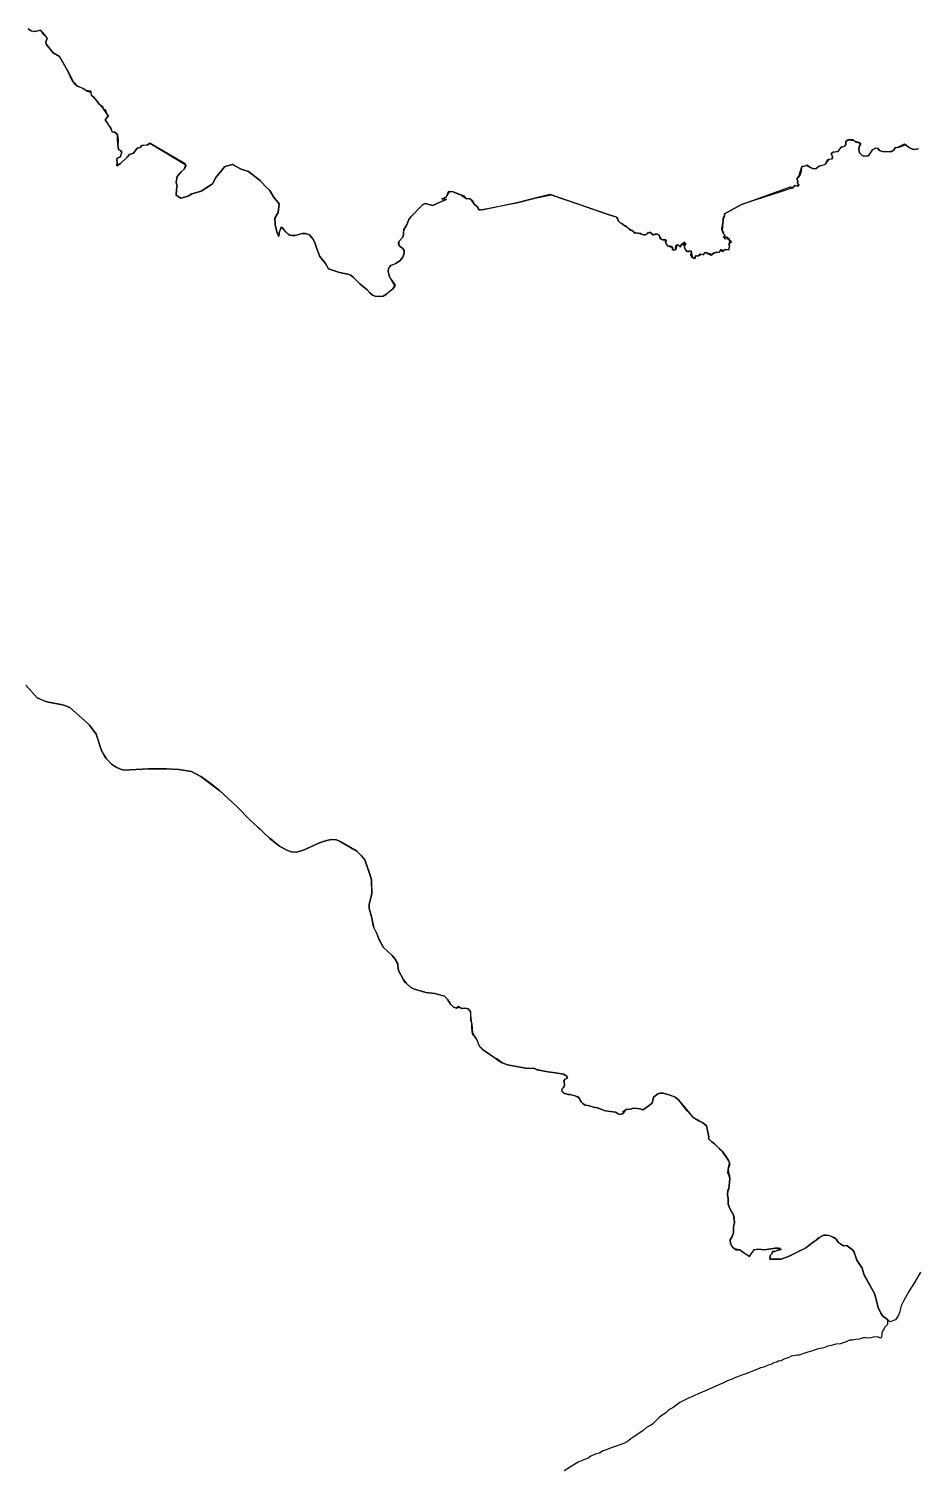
# Model space of a CAD drawing. Extents: x -74 to -34.8, y -33.8 to 5.3.
# Drawn here: x -37.33 to -36.361, y -10.662 to -9.091 of the extents above; entities that cross this region are included whole.
import ezdxf

# ---------------------------------------------------------------- set-up
doc = ezdxf.new("R2010")
doc.units = 0
doc.header["$LTSCALE"] = 2
doc.layers.add('UFEBRASIL', color=7, linetype='Continuous')

msp = doc.modelspace()

# ---------------------------------------------------------------- linework, layer by layer
at = {"layer": 'UFEBRASIL'}
for points in [[(-36.3602, -9.2216), (-36.3657, -9.2226), (-36.3709, -9.2204), (-36.3759, -9.2167), (-36.3823, -9.22), (-36.3858, -9.2206), (-36.3874, -9.2236), (-36.3917, -9.2251), (-36.3996, -9.2245), (-36.4029, -9.2234), (-36.4044, -9.221), (-36.4079, -9.2213), (-36.4102, -9.223), (-36.4113, -9.2242), (-36.4153, -9.2297), (-36.4198, -9.2296), (-36.4221, -9.2286), (-36.4244, -9.226), (-36.4252, -9.2218), (-36.4247, -9.2185), (-36.4233, -9.2157), (-36.4248, -9.2149), (-36.4296, -9.2136), (-36.4318, -9.2121), (-36.437, -9.2121), (-36.4394, -9.2136), (-36.4395, -9.2169), (-36.4412, -9.2191), (-36.4446, -9.2201), (-36.4487, -9.225), (-36.4543, -9.2257), (-36.4553, -9.2275), (-36.4538, -9.23), (-36.4549, -9.2329), (-36.4595, -9.2338), (-36.4625, -9.2393), (-36.4685, -9.2407), (-36.4714, -9.2432), (-36.4748, -9.2434), (-36.4772, -9.2426), (-36.4788, -9.2421), (-36.4823, -9.2398), (-36.4846, -9.2405), (-36.4879, -9.2416), (-36.4883, -9.2456), (-36.4891, -9.2505), (-36.4915, -9.2524), (-36.4927, -9.2542), (-36.4916, -9.2569), (-36.492, -9.259), (-36.4913, -9.2624), (-36.4949, -9.2619), (-36.4956, -9.2623), (-36.4987, -9.2649), (-36.4996, -9.2646), (-36.4996, -9.2652), (-36.5018, -9.2659), (-36.5049, -9.2669), (-36.5532, -9.2826), (-36.5718, -9.2926), (-36.5718, -9.2952), (-36.573, -9.2975), (-36.573, -9.2995), (-36.5737, -9.3023), (-36.5742, -9.3108), (-36.5732, -9.312), (-36.5729, -9.3145), (-36.5714, -9.316), (-36.5719, -9.32), (-36.5668, -9.3195), (-36.5668, -9.3217), (-36.564, -9.3235), (-36.5669, -9.3258), (-36.5666, -9.3283), (-36.5675, -9.3321), (-36.571, -9.3316), (-36.5739, -9.3336), (-36.5751, -9.332), (-36.5761, -9.3319), (-36.5777, -9.3346), (-36.5827, -9.3356), (-36.5849, -9.3371), (-36.5863, -9.3381), (-36.5931, -9.3348), (-36.594, -9.3354), (-36.5951, -9.3375), (-36.5984, -9.3368), (-36.6009, -9.3388), (-36.6036, -9.3389), (-36.6036, -9.3415), (-36.6066, -9.3407), (-36.6083, -9.3378), (-36.6077, -9.3335), (-36.6105, -9.3332), (-36.6128, -9.3339), (-36.6147, -9.331), (-36.6157, -9.3271), (-36.615, -9.3237), (-36.6193, -9.3266), (-36.6196, -9.3288), (-36.6234, -9.3266), (-36.625, -9.3278), (-36.6258, -9.3323), (-36.6285, -9.3318), (-36.6287, -9.3283), (-36.6337, -9.3277), (-36.6346, -9.3269), (-36.6359, -9.3231), (-36.6355, -9.3208), (-36.6393, -9.321), (-36.6418, -9.3198), (-36.6426, -9.3161), (-36.6461, -9.3144), (-36.6497, -9.3154), (-36.6524, -9.3128), (-36.6551, -9.3136), (-36.6575, -9.3156), (-36.6605, -9.3157), (-36.6631, -9.3141), (-36.6659, -9.3139), (-36.6683, -9.3135), (-36.6717, -9.312), (-36.6738, -9.3103), (-36.6758, -9.309), (-36.6791, -9.3062), (-36.6815, -9.305), (-36.6838, -9.3032), (-36.6856, -9.3023), (-36.6874, -9.3008), (-36.6881, -9.2986), (-36.6894, -9.2964), (-36.6997, -9.293), (-36.7618, -9.2715), (-36.7741, -9.2746), (-36.7968, -9.2804), (-36.836, -9.2886), (-36.8402, -9.2876), (-36.8408, -9.2852), (-36.8442, -9.2823), (-36.8484, -9.2767), (-36.8504, -9.2759), (-36.8532, -9.2762), (-36.8577, -9.2734), (-36.8584, -9.2727), (-36.8658, -9.2698), (-36.8675, -9.2685), (-36.873, -9.2687), (-36.8751, -9.2743), (-36.8798, -9.2764), (-36.8748, -9.277), (-36.8797, -9.2788), (-36.8898, -9.2836), (-36.8979, -9.2812), (-36.9008, -9.2829), (-36.9137, -9.2961), (-36.9158, -9.299), (-36.9181, -9.3048), (-36.9218, -9.3113), (-36.9216, -9.3148), (-36.9223, -9.3182), (-36.9268, -9.3229), (-36.9268, -9.3272), (-36.925, -9.3288), (-36.9228, -9.33), (-36.9209, -9.3325), (-36.921, -9.3355), (-36.9223, -9.3398), (-36.9253, -9.3436), (-36.93, -9.347), (-36.9366, -9.3499), (-36.9379, -9.3528), (-36.9384, -9.3557), (-36.9368, -9.3612), (-36.9311, -9.3716), (-36.9333, -9.3744), (-36.9403, -9.3803), (-36.944, -9.3823), (-36.9465, -9.383), (-36.9524, -9.3825), (-36.9555, -9.3813), (-36.9585, -9.3787), (-36.9613, -9.3756), (-36.9693, -9.369), (-36.9762, -9.3621), (-36.9791, -9.3595), (-36.9824, -9.3583), (-36.9913, -9.3565), (-37.0034, -9.3526), (-37.0068, -9.3468), (-37.0128, -9.3393), (-37.0167, -9.3299), (-37.0184, -9.3239), (-37.0206, -9.3199), (-37.0243, -9.3157), (-37.0285, -9.314), (-37.0323, -9.3141), (-37.0398, -9.3162), (-37.0434, -9.3163), (-37.0455, -9.3159), (-37.0475, -9.3149), (-37.0508, -9.3116), (-37.0545, -9.3071), (-37.0553, -9.3074), (-37.0573, -9.3129), (-37.0576, -9.3175), (-37.0594, -9.3132), (-37.0608, -9.308), (-37.0617, -9.3042), (-37.0619, -9.2974), (-37.0583, -9.2913), (-37.0572, -9.2818), (-37.0633, -9.2741), (-37.0673, -9.2672), (-37.0726, -9.2625), (-37.0781, -9.2563), (-37.0809, -9.254), (-37.0907, -9.2464), (-37.0986, -9.2441), (-37.1063, -9.2398), (-37.1082, -9.2387), (-37.1165, -9.2409), (-37.1263, -9.253), (-37.1299, -9.2601), (-37.1424, -9.2681), (-37.1526, -9.2707), (-37.1565, -9.2734), (-37.1643, -9.2757), (-37.1694, -9.2724), (-37.1691, -9.2656), (-37.1686, -9.263), (-37.1697, -9.258), (-37.1683, -9.2518), (-37.1642, -9.2469), (-37.1608, -9.244), (-37.1589, -9.2391), (-37.1599, -9.2382), (-37.1983, -9.2155), (-37.2023, -9.2179), (-37.2075, -9.2183), (-37.2089, -9.2202), (-37.2122, -9.2211), (-37.2162, -9.2263), (-37.2203, -9.228), (-37.2228, -9.2309), (-37.2304, -9.2376), (-37.2343, -9.2402), (-37.234, -9.2369), (-37.2344, -9.2341), (-37.2339, -9.2321), (-37.2304, -9.2304), (-37.2288, -9.2255), (-37.2304, -9.2236), (-37.2324, -9.2223), (-37.233, -9.2175), (-37.2336, -9.2109), (-37.2336, -9.2066), (-37.2348, -9.2045), (-37.2368, -9.2037), (-37.2392, -9.2033), (-37.2406, -9.1985), (-37.243, -9.1964), (-37.2446, -9.1932), (-37.2468, -9.1904), (-37.2452, -9.1876), (-37.2432, -9.186), (-37.2452, -9.1837), (-37.2486, -9.1782), (-37.2493, -9.1764), (-37.253, -9.1734), (-37.2553, -9.1703), (-37.2598, -9.1652), (-37.262, -9.1637), (-37.2622, -9.1593), (-37.2626, -9.1589), (-37.2682, -9.1582), (-37.271, -9.1558), (-37.2778, -9.1533), (-37.2789, -9.1511), (-37.2823, -9.1488), (-37.2879, -9.1363), (-37.2966, -9.1209), (-37.3037, -9.1169), (-37.3111, -9.1075), (-37.3115, -9.105), (-37.3107, -9.1026), (-37.3107, -9.1004), (-37.3148, -9.095), (-37.3155, -9.0943), (-37.3175, -9.0924), (-37.3239, -9.094), (-37.3277, -9.0932), (-37.3308, -9.0908)], [(-37.3308, -9.0908), (-37.3277, -9.0932), (-37.3221, -9.0933), (-37.3175, -9.0924), (-37.3144, -9.0968), (-37.3107, -9.1004), (-37.3107, -9.1026), (-37.3115, -9.105), (-37.3111, -9.1075), (-37.3037, -9.1169), (-37.2966, -9.1209), (-37.2879, -9.1363), (-37.2809, -9.1503), (-37.2789, -9.152), (-37.2763, -9.1535), (-37.271, -9.1558), (-37.2666, -9.159), (-37.2624, -9.16), (-37.2626, -9.161), (-37.262, -9.1637), (-37.2598, -9.1652), (-37.2553, -9.1703), (-37.253, -9.1734), (-37.2486, -9.1782), (-37.2471, -9.179), (-37.2452, -9.1837), (-37.2432, -9.186), (-37.2452, -9.1876), (-37.2468, -9.1904), (-37.2446, -9.1932), (-37.243, -9.1964), (-37.2409, -9.1998), (-37.2392, -9.2033), (-37.2368, -9.2037), (-37.2348, -9.2045), (-37.2336, -9.2066), (-37.2326, -9.2119), (-37.233, -9.2175), (-37.2324, -9.2223), (-37.2304, -9.2236), (-37.2288, -9.2255), (-37.231, -9.231), (-37.2339, -9.2321), (-37.2344, -9.2341), (-37.234, -9.2369), (-37.2343, -9.2402), (-37.2304, -9.2376), (-37.2228, -9.2309), (-37.2203, -9.228), (-37.2162, -9.2263), (-37.2122, -9.2211), (-37.2089, -9.2202), (-37.2065, -9.2177), (-37.2006, -9.2174), (-37.1983, -9.2155), (-37.1589, -9.2391), (-37.1586, -9.2401), (-37.1608, -9.244), (-37.1642, -9.2469), (-37.1683, -9.2518), (-37.1697, -9.258), (-37.1686, -9.263), (-37.1691, -9.2657), (-37.1694, -9.2724), (-37.1643, -9.2757), (-37.1565, -9.2734), (-37.151, -9.2703), (-37.1424, -9.2681), (-37.1299, -9.2601), (-37.1263, -9.253), (-37.1232, -9.2491), (-37.1165, -9.2409), (-37.1082, -9.2387), (-37.0986, -9.2441), (-37.0907, -9.2464), (-37.0809, -9.254), (-37.0781, -9.2563), (-37.0726, -9.2625), (-37.0673, -9.2672), (-37.0633, -9.2741), (-37.0572, -9.2818), (-37.0583, -9.2913), (-37.0619, -9.2974), (-37.0617, -9.3042), (-37.0608, -9.308), (-37.0594, -9.3132), (-37.0576, -9.3175), (-37.0573, -9.3129), (-37.0545, -9.3071), (-37.0531, -9.3083), (-37.0509, -9.3116), (-37.0475, -9.3149), (-37.0455, -9.3159), (-37.0434, -9.3163), (-37.0398, -9.3162), (-37.0323, -9.3141), (-37.0285, -9.314), (-37.0243, -9.3157), (-37.0206, -9.3199), (-37.0184, -9.3239), (-37.0167, -9.3299), (-37.0128, -9.3393), (-37.0068, -9.3468), (-37.0034, -9.3526), (-36.9913, -9.3565), (-36.9824, -9.3583), (-36.9791, -9.3595), (-36.9762, -9.3621), (-36.9693, -9.369), (-36.9613, -9.3756), (-36.9585, -9.3787), (-36.9555, -9.3813), (-36.9524, -9.3825), (-36.9465, -9.383), (-36.944, -9.3823), (-36.9403, -9.3803), (-36.9369, -9.3774), (-36.9333, -9.3744), (-36.9304, -9.37), (-36.9368, -9.3612), (-36.9384, -9.3557), (-36.9379, -9.3528), (-36.9351, -9.3487), (-36.93, -9.347), (-36.9253, -9.3436), (-36.9223, -9.3398), (-36.921, -9.3355), (-36.9209, -9.3325), (-36.9228, -9.33), (-36.925, -9.3288), (-36.9273, -9.3254), (-36.9268, -9.3229), (-36.9223, -9.3182), (-36.9216, -9.3148), (-36.9214, -9.3096), (-36.9181, -9.3048), (-36.9158, -9.299), (-36.9137, -9.2961), (-36.9008, -9.2829), (-36.8979, -9.2812), (-36.8898, -9.2836), (-36.8841, -9.2809), (-36.8797, -9.2788), (-36.8748, -9.277), (-36.8798, -9.2764), (-36.8751, -9.2743), (-36.8713, -9.2681), (-36.8675, -9.2685), (-36.8644, -9.2698), (-36.8568, -9.2728), (-36.856, -9.2729), (-36.8532, -9.2762), (-36.8504, -9.2759), (-36.8468, -9.2777), (-36.8442, -9.2823), (-36.8408, -9.2852), (-36.8397, -9.2882), (-36.8379, -9.2884), (-36.7968, -9.2804), (-36.7768, -9.2753), (-36.7608, -9.2718), (-36.7297, -9.2826), (-36.6997, -9.293), (-36.6892, -9.2964), (-36.6881, -9.2986), (-36.6874, -9.3008), (-36.6856, -9.3023), (-36.6838, -9.3032), (-36.6815, -9.305), (-36.6777, -9.3071), (-36.6745, -9.3104), (-36.6722, -9.3104), (-36.6704, -9.3132), (-36.6683, -9.3135), (-36.6659, -9.3139), (-36.6618, -9.3148), (-36.6589, -9.3161), (-36.6561, -9.3146), (-36.6546, -9.3127), (-36.6511, -9.314), (-36.6497, -9.3154), (-36.6488, -9.3156), (-36.6447, -9.3144), (-36.6419, -9.3176), (-36.6406, -9.3204), (-36.6393, -9.321), (-36.6348, -9.3213), (-36.6359, -9.3231), (-36.6337, -9.3277), (-36.6319, -9.3283), (-36.6283, -9.3292), (-36.6279, -9.3323), (-36.6245, -9.3317), (-36.6234, -9.3266), (-36.6224, -9.3266), (-36.6196, -9.3288), (-36.6179, -9.326), (-36.6137, -9.3248), (-36.6156, -9.329), (-36.6148, -9.331), (-36.6118, -9.334), (-36.6086, -9.3329), (-36.6076, -9.3347), (-36.607, -9.3394), (-36.6059, -9.3411), (-36.6036, -9.3415), (-36.6036, -9.3389), (-36.6031, -9.3382), (-36.6009, -9.3388), (-36.5966, -9.3368), (-36.5946, -9.3373), (-36.5931, -9.3348), (-36.5915, -9.3347), (-36.5849, -9.3371), (-36.5846, -9.3356), (-36.5816, -9.3346), (-36.5777, -9.3346), (-36.5751, -9.332), (-36.5739, -9.3336), (-36.571, -9.3316), (-36.5675, -9.3321), (-36.5666, -9.3314), (-36.5658, -9.3271), (-36.5669, -9.3252), (-36.5643, -9.3222), (-36.5674, -9.321), (-36.5682, -9.3183), (-36.5727, -9.3186), (-36.5714, -9.316), (-36.5729, -9.3145), (-36.5742, -9.3108), (-36.5745, -9.3095), (-36.5737, -9.3023), (-36.573, -9.2995), (-36.573, -9.2975), (-36.5718, -9.2952), (-36.5718, -9.2926), (-36.5532, -9.2826), (-36.5008, -9.2637), (-36.5004, -9.2628), (-36.4974, -9.2645), (-36.4949, -9.2619), (-36.4913, -9.2624), (-36.4904, -9.2612), (-36.492, -9.259), (-36.4916, -9.2569), (-36.4927, -9.2542), (-36.4898, -9.2515), (-36.4898, -9.2489), (-36.4886, -9.2446), (-36.4872, -9.2402), (-36.4846, -9.2405), (-36.4816, -9.2392), (-36.4772, -9.2426), (-36.4748, -9.2434), (-36.4714, -9.2432), (-36.4704, -9.2419), (-36.4685, -9.2407), (-36.4617, -9.2384), (-36.4577, -9.2331), (-36.4537, -9.2324), (-36.4538, -9.23), (-36.4553, -9.2267), (-36.4528, -9.2251), (-36.4476, -9.2243), (-36.4446, -9.2201), (-36.4407, -9.2189), (-36.4395, -9.2169), (-36.4394, -9.2136), (-36.437, -9.2121), (-36.4303, -9.2127), (-36.4282, -9.2144), (-36.4233, -9.2157), (-36.4233, -9.2168), (-36.4247, -9.2185), (-36.4252, -9.2218), (-36.4244, -9.226), (-36.4221, -9.2286), (-36.4198, -9.2296), (-36.4139, -9.2285), (-36.4102, -9.223), (-36.4079, -9.2213), (-36.4069, -9.2207), (-36.4044, -9.221), (-36.4029, -9.2234), (-36.3996, -9.2245), (-36.39, -9.2249), (-36.3874, -9.2236), (-36.3858, -9.2206), (-36.3803, -9.2197), (-36.3741, -9.217), (-36.3697, -9.2211), (-36.3657, -9.2226), (-36.3602, -9.2216)], [(-36.3579, -10.4472), (-36.3644, -10.4584), (-36.3705, -10.4675), (-36.3766, -10.4787), (-36.379, -10.4838), (-36.3809, -10.4912), (-36.3819, -10.494), (-36.3854, -10.4993), (-36.3915, -10.5012), (-36.3939, -10.4989), (-36.3994, -10.4947), (-36.4012, -10.492), (-36.4042, -10.4856), (-36.4052, -10.4817), (-36.408, -10.4712), (-36.4193, -10.4505), (-36.4218, -10.4427), (-36.4273, -10.4339), (-36.4305, -10.4253), (-36.4322, -10.4229), (-36.4379, -10.4184), (-36.4417, -10.4185), (-36.4436, -10.418), (-36.4477, -10.4143), (-36.4507, -10.4102), (-36.4569, -10.4074), (-36.4607, -10.4066), (-36.4609, -10.4066), (-36.4635, -10.4067), (-36.4655, -10.4078), (-36.4687, -10.4097), (-36.4719, -10.4121), (-36.4751, -10.4145), (-36.4801, -10.4184), (-36.4839, -10.4212), (-36.4874, -10.4229), (-36.4896, -10.424), (-36.5012, -10.4297), (-36.51, -10.4328), (-36.5222, -10.4331), (-36.5221, -10.4288), (-36.5196, -10.4268), (-36.5193, -10.4247), (-36.5167, -10.4245), (-36.5105, -10.4214), (-36.5128, -10.4208), (-36.5166, -10.4209), (-36.5282, -10.4227), (-36.5348, -10.4222), (-36.5397, -10.4228), (-36.5428, -10.4268), (-36.5447, -10.43), (-36.5552, -10.4227), (-36.5609, -10.4218), (-36.5632, -10.4195), (-36.5653, -10.4158), (-36.5656, -10.4119), (-36.5633, -10.4084), (-36.562, -10.4044), (-36.5619, -10.3977), (-36.5608, -10.3934), (-36.5618, -10.3841), (-36.5644, -10.3801), (-36.5659, -10.3778), (-36.5679, -10.3729), (-36.5677, -10.3667), (-36.5685, -10.3626), (-36.5681, -10.3582), (-36.567, -10.3564), (-36.5667, -10.3535), (-36.5662, -10.3482), (-36.5658, -10.3453), (-36.5671, -10.3406), (-36.568, -10.3394), (-36.5676, -10.3349), (-36.5661, -10.3281), (-36.5673, -10.3254), (-36.5705, -10.3202), (-36.572, -10.3184), (-36.5741, -10.3152), (-36.5826, -10.3072), (-36.5856, -10.305), (-36.5889, -10.3018), (-36.5887, -10.2994), (-36.5912, -10.2874), (-36.5955, -10.2841), (-36.6064, -10.2781), (-36.6119, -10.2715), (-36.6219, -10.2592), (-36.6255, -10.2563), (-36.631, -10.254), (-36.6386, -10.2519), (-36.6423, -10.252), (-36.6445, -10.2525), (-36.649, -10.2562), (-36.6504, -10.2626), (-36.6577, -10.2683), (-36.6607, -10.2701), (-36.6638, -10.2691), (-36.6704, -10.2684), (-36.6747, -10.2695), (-36.6794, -10.2698), (-36.6817, -10.2735), (-36.6825, -10.2749), (-36.6851, -10.2753), (-36.6876, -10.2745), (-36.6904, -10.2727), (-36.702, -10.271), (-36.71, -10.268), (-36.7145, -10.2672), (-36.7215, -10.2653), (-36.7238, -10.2648), (-36.726, -10.2633), (-36.728, -10.2614), (-36.7286, -10.2603), (-36.7307, -10.2562), (-36.735, -10.2546), (-36.7374, -10.2539), (-36.7402, -10.2535), (-36.7433, -10.253), (-36.7469, -10.2517), (-36.7485, -10.2501), (-36.7492, -10.2476), (-36.748, -10.2463), (-36.7462, -10.2441), (-36.7463, -10.2416), (-36.7469, -10.2381), (-36.7455, -10.2365), (-36.7427, -10.2352), (-36.7437, -10.2332), (-36.7472, -10.231), (-36.7558, -10.2297), (-36.7643, -10.2285), (-36.7685, -10.2279), (-36.7769, -10.2259), (-36.7788, -10.2248), (-36.7886, -10.2246), (-36.8084, -10.2209), (-36.8143, -10.2189), (-36.8201, -10.2145), (-36.8223, -10.2135), (-36.8277, -10.2097), (-36.8308, -10.2075), (-36.8335, -10.2056), (-36.8367, -10.2029), (-36.8384, -10.2012), (-36.8402, -10.1971), (-36.8419, -10.1933), (-36.8449, -10.1887), (-36.8458, -10.1888), (-36.8469, -10.1855), (-36.8471, -10.1801), (-36.8473, -10.1763), (-36.848, -10.1701), (-36.8486, -10.1628), (-36.8513, -10.16), (-36.8544, -10.1591), (-36.8586, -10.1594), (-36.8617, -10.1575), (-36.8643, -10.159), (-36.8674, -10.1576), (-36.8705, -10.1548), (-36.8735, -10.1502), (-36.877, -10.1461), (-36.8876, -10.143), (-36.8973, -10.1419), (-36.9109, -10.1379), (-36.9142, -10.1363), (-36.9185, -10.1322), (-36.9197, -10.131), (-36.9216, -10.1283), (-36.927, -10.1181), (-36.9284, -10.1102), (-36.9306, -10.1058), (-36.934, -10.1017), (-36.9435, -10.0928), (-36.9479, -10.0852), (-36.9492, -10.0817), (-36.9508, -10.0775), (-36.9523, -10.0748), (-36.9544, -10.0706), (-36.9567, -10.0593), (-36.9591, -10.0505), (-36.9591, -10.046), (-36.9563, -10.0341), (-36.9564, -10.0192), (-36.9579, -10.0144), (-36.9591, -10.0112), (-36.964, -9.9975), (-36.9676, -9.9929), (-36.9726, -9.9879), (-36.9908, -9.9773), (-36.9949, -9.9754), (-37.0003, -9.9753), (-37.0055, -9.9762), (-37.0133, -9.9787), (-37.0299, -9.9863), (-37.0379, -9.9891), (-37.0442, -9.9887), (-37.0497, -9.9866), (-37.0568, -9.9825), (-37.0625, -9.9779), (-37.0652, -9.9757), (-37.0679, -9.9736), (-37.0807, -9.9613), (-37.089, -9.9539), (-37.1034, -9.939), (-37.122, -9.9219), (-37.1326, -9.9138), (-37.1425, -9.9063), (-37.153, -9.9009), (-37.1668, -9.8988), (-37.1799, -9.898), (-37.1953, -9.8981), (-37.2001, -9.8981), (-37.2266, -9.8995), (-37.2301, -9.8985), (-37.2355, -9.896), (-37.2399, -9.8931), (-37.2455, -9.887), (-37.2472, -9.8846), (-37.2489, -9.8822), (-37.2511, -9.8781), (-37.2569, -9.8603), (-37.2642, -9.8504), (-37.2662, -9.8484), (-37.2854, -9.831), (-37.292, -9.8288), (-37.2972, -9.8276), (-37.3087, -9.8255), (-37.3127, -9.8242), (-37.3211, -9.8205), (-37.3336, -9.8068)], [(-37.3336, -9.8068), (-37.3211, -9.8205), (-37.3117, -9.8245), (-37.3087, -9.8255), (-37.2955, -9.8279), (-37.292, -9.8288), (-37.2854, -9.831), (-37.2662, -9.8484), (-37.2642, -9.8504), (-37.2569, -9.8603), (-37.2511, -9.8781), (-37.2489, -9.8822), (-37.2455, -9.887), (-37.2399, -9.8931), (-37.2355, -9.896), (-37.2301, -9.8985), (-37.2266, -9.8995), (-37.2001, -9.8981), (-37.1953, -9.8981), (-37.1799, -9.898), (-37.1668, -9.8988), (-37.153, -9.9009), (-37.1425, -9.9063), (-37.122, -9.9219), (-37.1034, -9.939), (-37.089, -9.9539), (-37.0807, -9.9613), (-37.0791, -9.9628), (-37.0751, -9.9667), (-37.0679, -9.9736), (-37.0618, -9.9785), (-37.0568, -9.9825), (-37.0497, -9.9866), (-37.0442, -9.9887), (-37.0379, -9.9891), (-37.0299, -9.9863), (-37.0133, -9.9787), (-37.0055, -9.9762), (-37.0003, -9.9753), (-36.9949, -9.9754), (-36.9908, -9.9773), (-36.9726, -9.9879), (-36.9676, -9.9929), (-36.964, -9.9975), (-36.9585, -10.013), (-36.9575, -10.0155), (-36.9564, -10.0192), (-36.9564, -10.0237), (-36.9563, -10.0341), (-36.9591, -10.046), (-36.9591, -10.0505), (-36.9567, -10.0593), (-36.9539, -10.0716), (-36.9506, -10.078), (-36.9492, -10.0817), (-36.9471, -10.0865), (-36.9435, -10.0928), (-36.934, -10.1017), (-36.9306, -10.1058), (-36.9284, -10.1102), (-36.927, -10.1181), (-36.9216, -10.1283), (-36.9184, -10.1323), (-36.9174, -10.1332), (-36.9142, -10.1363), (-36.9109, -10.1379), (-36.8973, -10.1419), (-36.8876, -10.143), (-36.8806, -10.1451), (-36.877, -10.1461), (-36.8735, -10.1502), (-36.8705, -10.1548), (-36.8674, -10.1576), (-36.8643, -10.159), (-36.8604, -10.1579), (-36.8586, -10.1594), (-36.8544, -10.1591), (-36.8513, -10.16), (-36.8486, -10.1628), (-36.8485, -10.1717), (-36.8473, -10.1763), (-36.8466, -10.1865), (-36.8449, -10.1887), (-36.8436, -10.1901), (-36.8415, -10.1943), (-36.8398, -10.1989), (-36.8384, -10.2012), (-36.8357, -10.2041), (-36.8335, -10.2056), (-36.8308, -10.2075), (-36.8277, -10.2097), (-36.821, -10.214), (-36.8189, -10.2158), (-36.8143, -10.2189), (-36.8084, -10.2209), (-36.7886, -10.2246), (-36.7788, -10.2248), (-36.776, -10.2264), (-36.7685, -10.2279), (-36.7643, -10.2285), (-36.7558, -10.2297), (-36.7472, -10.231), (-36.7437, -10.2332), (-36.744, -10.2364), (-36.7464, -10.2369), (-36.7466, -10.2394), (-36.7461, -10.2431), (-36.7468, -10.2455), (-36.7492, -10.2476), (-36.7491, -10.2493), (-36.7477, -10.2509), (-36.7459, -10.2522), (-36.742, -10.2532), (-36.7386, -10.2538), (-36.7361, -10.2543), (-36.7335, -10.2551), (-36.7297, -10.2572), (-36.728, -10.2614), (-36.726, -10.2633), (-36.7238, -10.2648), (-36.7208, -10.2652), (-36.7204, -10.2649), (-36.7145, -10.2672), (-36.71, -10.268), (-36.7015, -10.2712), (-36.6904, -10.2727), (-36.6876, -10.2745), (-36.6851, -10.2753), (-36.6817, -10.2735), (-36.6827, -10.2719), (-36.6794, -10.2698), (-36.6747, -10.2695), (-36.6704, -10.2684), (-36.6638, -10.2691), (-36.6607, -10.2701), (-36.6577, -10.2683), (-36.6504, -10.2626), (-36.649, -10.2562), (-36.6445, -10.2525), (-36.6423, -10.252), (-36.6386, -10.2519), (-36.631, -10.254), (-36.6254, -10.2564), (-36.6219, -10.2592), (-36.6064, -10.2781), (-36.5996, -10.2819), (-36.5975, -10.283), (-36.5955, -10.2841), (-36.5912, -10.2874), (-36.5887, -10.2994), (-36.589, -10.3018), (-36.5856, -10.305), (-36.5826, -10.3072), (-36.577, -10.3126), (-36.5742, -10.3153), (-36.5714, -10.3193), (-36.5704, -10.3205), (-36.5674, -10.3254), (-36.5659, -10.3295), (-36.5676, -10.3349), (-36.5671, -10.3406), (-36.5661, -10.3417), (-36.5658, -10.3453), (-36.5662, -10.3482), (-36.5667, -10.3535), (-36.567, -10.3564), (-36.5681, -10.3582), (-36.5685, -10.3626), (-36.5677, -10.3667), (-36.5679, -10.3729), (-36.5659, -10.3778), (-36.5644, -10.3801), (-36.5616, -10.3857), (-36.5608, -10.3934), (-36.5619, -10.3977), (-36.562, -10.4044), (-36.5633, -10.4084), (-36.5656, -10.4119), (-36.5653, -10.4158), (-36.563, -10.4197), (-36.5593, -10.4227), (-36.5552, -10.4227), (-36.5446, -10.43), (-36.5428, -10.4268), (-36.5386, -10.4224), (-36.5348, -10.4222), (-36.5282, -10.4227), (-36.5166, -10.4209), (-36.5128, -10.4208), (-36.51, -10.4223), (-36.5167, -10.4245), (-36.5193, -10.4247), (-36.5196, -10.4268), (-36.5221, -10.4288), (-36.5222, -10.4331), (-36.51, -10.4328), (-36.5012, -10.4297), (-36.4896, -10.424), (-36.4866, -10.4225), (-36.4827, -10.4203), (-36.4798, -10.4181), (-36.4751, -10.4145), (-36.4719, -10.4121), (-36.4679, -10.4091), (-36.4655, -10.4078), (-36.4635, -10.4067), (-36.4607, -10.4066), (-36.4588, -10.4067), (-36.4565, -10.4075), (-36.4495, -10.4111), (-36.4477, -10.4143), (-36.4417, -10.4185), (-36.4404, -10.4181), (-36.4379, -10.4184), (-36.4322, -10.4229), (-36.4305, -10.4253), (-36.4273, -10.4339), (-36.4218, -10.4427), (-36.4193, -10.4505), (-36.4174, -10.454), (-36.408, -10.4712), (-36.4042, -10.4856), (-36.4012, -10.492), (-36.3994, -10.4947), (-36.3939, -10.4989), (-36.3939, -10.5041), (-36.3969, -10.5073), (-36.3977, -10.5088), (-36.3999, -10.5118), (-36.4001, -10.5144), (-36.4006, -10.5182), (-36.4018, -10.519), (-36.4037, -10.5179), (-36.4062, -10.5177), (-36.4095, -10.518), (-36.4122, -10.5189), (-36.4162, -10.5193), (-36.4187, -10.5186), (-36.421, -10.5189), (-36.4244, -10.5204), (-36.4284, -10.5205), (-36.432, -10.5212), (-36.4356, -10.5212), (-36.4391, -10.5233), (-36.4424, -10.5242), (-36.4453, -10.5252), (-36.4503, -10.5258), (-36.455, -10.5271), (-36.4592, -10.5278), (-36.4599, -10.5284), (-36.4636, -10.5295), (-36.4706, -10.5311), (-36.473, -10.5317), (-36.4756, -10.533), (-36.4807, -10.5344), (-36.4862, -10.5364), (-36.4903, -10.5376), (-36.4925, -10.5378), (-36.4991, -10.5389), (-36.5015, -10.5401), (-36.5069, -10.5421), (-36.5102, -10.5437), (-36.5127, -10.5444), (-36.5146, -10.5452), (-36.5178, -10.546), (-36.5213, -10.5477), (-36.524, -10.5487), (-36.529, -10.5508), (-36.5324, -10.5516), (-36.5364, -10.5533), (-36.5411, -10.555), (-36.543, -10.5558), (-36.5456, -10.5571), (-36.5485, -10.5579), (-36.5519, -10.5593), (-36.5556, -10.5604), (-36.5576, -10.5614), (-36.5596, -10.5622), (-36.564, -10.5642), (-36.5657, -10.5646), (-36.5685, -10.5658), (-36.5712, -10.5672), (-36.5743, -10.5684), (-36.5753, -10.5691), (-36.5812, -10.5714), (-36.5916, -10.5763), (-36.6003, -10.58), (-36.6052, -10.5821), (-36.6079, -10.5834), (-36.6109, -10.5845), (-36.6146, -10.5863), (-36.6204, -10.5894), (-36.6248, -10.5927), (-36.6278, -10.5946), (-36.631, -10.5965), (-36.6331, -10.5981), (-36.6361, -10.6009), (-36.6396, -10.6031), (-36.6431, -10.6057), (-36.6488, -10.6115), (-36.6503, -10.6129), (-36.652, -10.6141), (-36.6569, -10.6167), (-36.6603, -10.6198), (-36.6707, -10.6266), (-36.6737, -10.6288), (-36.678, -10.6323), (-36.6808, -10.6338), (-36.6897, -10.6371), (-36.6953, -10.6388), (-36.6996, -10.6404), (-36.7041, -10.6422), (-36.7081, -10.6444), (-36.7116, -10.6454), (-36.7142, -10.6465), (-36.7174, -10.648), (-36.7196, -10.6495), (-36.7306, -10.654), (-36.7348, -10.6567), (-36.7466, -10.6638)]]:
    msp.add_lwpolyline(points, dxfattribs=at)

doc.saveas('drawing.dxf')
